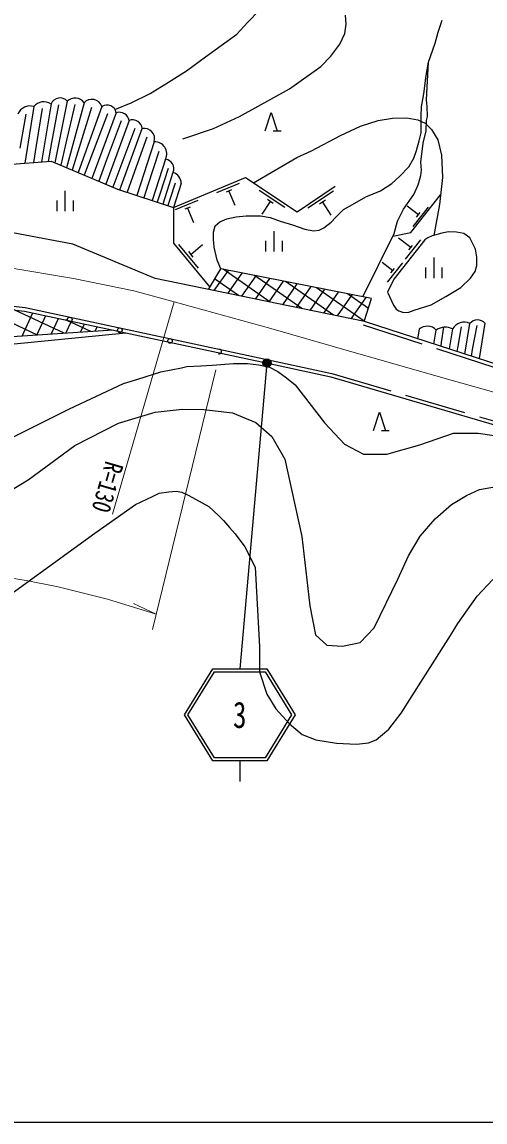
# Model space of a CAD drawing. Units: millimetres at full size, sheet at 1:1000; details may follow other scales. Extents: x 40000 to 680000, y 20000 to 380000.
# Drawn here: x 195232 to 240395, y 205000 to 312274 of the extents above; entities that cross this region are included whole.
import ezdxf
from ezdxf.enums import TextEntityAlignment as Align

# ---------------------------------------------------------------- set-up
doc = ezdxf.new("R2010")
doc.units = ezdxf.units.MM
doc.header["$LTSCALE"] = 1000
doc.linetypes.add('CHAIN', pattern=[18.5, 12, -1.5, 3.5, -1.5])
doc.linetypes.add('DASHED', pattern=[7.5, 6, -1.5])
for name, color, linetype, lineweight in [('M-BGD', 7, 'Continuous', 25), ('M-BMK', 2, 'CHAIN', 13), ('M-STR-HTXT', 7, 'Continuous', 13), ('M-STR-STRC', 7, 'Continuous', 25), ('M-TTL-BAND', 7, 'Continuous', 25)]:
    doc.layers.add(name, color=color, linetype=linetype, lineweight=lineweight)
doc.styles.add('ＭＳ ゴシック', font='')
doc.styles.get('ＭＳ ゴシック').set_extended_font_data('MS Gothic')

msp = doc.modelspace()

# ---------------------------------------------------------------- hatches: boundary and pattern name
at = {"layer": 'M-STR-STRC'}
msp.add_hatch(color=256, dxfattribs=at).paths.add_polyline_path([(218787, 278799, -0.41421), (218910, 279351, -0.41421), (219462, 279228, -1)])

# ---------------------------------------------------------------- linework, layer by layer
at = {"layer": 'M-BGD'}
for p, q in [((196388, 304028), (195495, 298508)), ((197192, 303826), (196611, 300236)), ((198064, 304278), (197150, 298631)), ((198797, 304211), (198120, 300511)), ((199653, 304551), (198421, 298556)), ((200372, 304221), (199506, 300457)), ((201284, 304407), (199587, 298064)), ((203031, 304047), (200726, 297585)), ((202002, 303943), (200814, 300049)), ((195593, 303275), (195015, 299963)), ((204432, 303423), (202050, 297027)), ((203566, 303312), (202115, 299472)), ((205685, 302668), (203404, 296456)), ((204907, 302652), (203457, 298736)), ((204765, 295905), (206958, 301875)), ((206248, 301903), (204773, 297994)), ((219747, 301673), (220500, 301673)), ((207423, 301035), (206054, 297254)), ((208136, 300601), (206431, 295362)), ((208593, 299656), (207521, 296363)), ((209240, 298899), (207930, 294874)), ((209487, 297974), (208711, 295593)), ((208987, 294530), (209991, 297614)), ((210170, 296542), (209661, 294978)), ((216413, 296521), (214194, 295605)), ((199449, 293817), (199449, 295810)), ((215677, 295893), (215159, 295679)), ((215418, 295786), (215990, 294399)), ((220871, 294194), (218369, 295849)), ((225612, 295781), (223122, 294108)), ((198649, 293817), (198649, 294863)), ((200249, 293817), (200249, 294863)), ((212383, 294857), (210165, 293941)), ((211647, 294229), (211130, 294015)), ((211389, 294122), (211961, 292735)), ((219455, 294771), (218627, 293520)), ((219746, 294578), (219163, 294964)), ((224825, 294891), (224244, 294500)), ((224534, 294696), (225371, 293451)), ((233894, 293464), (232818, 294308)), ((233389, 292335), (234871, 294222)), ((233721, 293243), (234067, 293684)), ((219827, 289898), (219827, 291890)), ((219027, 289898), (219027, 290943)), ((220627, 289898), (220627, 290943)), ((233151, 290273), (231970, 291198)), ((232647, 289143), (234127, 291032)), ((210499, 290573), (212409, 288259)), ((211463, 289877), (211909, 289337)), ((211686, 289607), (212842, 290562)), ((232978, 290052), (233324, 290493)), ((231388, 288023), (230367, 288823)), ((230884, 286893), (232365, 288783)), ((235431, 287300), (235431, 289293)), ((213413, 286194), (214615, 288207)), ((213992, 286075), (215379, 288056)), ((219435, 284956), (214862, 288158)), ((215326, 285801), (216720, 287792)), ((216660, 285527), (218061, 287527)), ((222520, 284322), (217895, 287560)), ((231216, 287803), (231561, 288243)), ((234631, 287300), (234631, 288346)), ((236231, 287300), (236231, 288346)), ((216350, 285590), (214025, 287218)), ((217994, 285252), (219402, 287263)), ((219327, 284978), (220742, 286999)), ((220661, 284704), (222083, 286734)), ((225605, 283687), (220929, 286962)), ((221995, 284430), (223424, 286470)), ((223329, 284155), (224765, 286206)), ((228624, 283100), (223962, 286364)), ((224663, 283881), (226106, 285941)), ((225997, 283607), (227447, 285677)), ((229026, 284344), (226995, 285766)), ((227331, 283333), (228788, 285413)), ((196751, 281746), (190563, 284632)), ((199343, 281917), (194455, 284196)), ((195247, 281647), (196300, 283905)), ((196670, 281741), (197554, 283636)), ((198093, 281835), (198808, 283367)), ((201934, 282088), (199515, 283216)), ((199516, 281928), (200062, 283099)), ((200939, 282022), (201315, 282830)), ((202362, 282116), (202569, 282561)), ((203785, 282210), (203823, 282293)), ((233963, 282321), (233806, 281389)), ((235410, 280870), (235639, 282231)), ((236331, 282501), (236120, 281007)), ((237226, 282341), (236897, 280389)), ((238065, 282552), (237740, 280645)), ((238421, 279895), (238922, 282865)), ((239596, 282663), (239157, 280327)), ((240394, 282898), (239812, 279445)), ((230308, 272432), (231061, 272432))]:
    msp.add_line(p, q, dxfattribs=at)
at = {"layer": 'M-BGD', "linetype": 'DASHED'}
for p, q in [((198120, 300511), (197785, 298679)), ((199506, 300457), (199012, 298307)), ((196611, 300236), (196342, 298571)), ((200814, 300049), (200137, 297833)), ((202115, 299472), (201308, 297339)), ((203457, 298736), (202720, 296745)), ((204773, 297994), (204085, 296169)), ((206054, 297254), (205481, 295671)), ((207521, 296363), (207122, 295137)), ((208711, 295593), (208425, 294713)), ((209661, 294978), (209465, 294375)), ((236120, 281007), (236070, 280657)), ((237740, 280645), (237654, 280144)), ((239157, 280327), (239038, 279696))]:
    msp.add_line(p, q, dxfattribs=at)
at = {"layer": 'M-BGD'}
for points in [[(204303, 303741), (205889, 304401), (207738, 305289), (209516, 306418), (211293, 307522), (213143, 308867), (216178, 311100), (217274, 312252), (218355, 313404)], [(251704, 275595), (228625, 283066), (208207, 287264), (200194, 290618), (190848, 292352), (175664, 293720), (156319, 292276), (162538, 297077), (166271, 300641), (175431, 303353), (177947, 308970), (178177, 310641), (178164, 312884)], [(210935, 300886), (213915, 301879), (216449, 303046), (221312, 305759), (224393, 307946), (225369, 308955), (226228, 310113), (226716, 311163), (226841, 312059), (226778, 312943)], [(228614, 283070), (229337, 285304), (214615, 288207), (214264, 289032), (213979, 290322), (213915, 291089), (213915, 291792), (214086, 292403), (214537, 292786), (215219, 293085), (216135, 293259), (217102, 293358), (218480, 293358), (219436, 293219), (220402, 292866), (221612, 292498), (222822, 292065), (223669, 291921), (224217, 291986), (224690, 292215), (225384, 292753), (225837, 293231), (226601, 293977), (227462, 294492), (228785, 295213), (230201, 295817), (231313, 296538), (232075, 297235), (232962, 298141), (233439, 299010), (233714, 299731), (233973, 300683), (234153, 301463), (234153, 302186), (234158, 303077), (234213, 303991), (234432, 305269), (234666, 307050), (234875, 308364), (235544, 310221), (235834, 311296), (236205, 312447)], [(228469, 285475), (231530, 291660), (231860, 292849), (232457, 294027), (233457, 295437), (233882, 296394), (234148, 297317), (234193, 297827), (234138, 298606), (234368, 300451), (234644, 301656), (234701, 302656), (234798, 303054), (234766, 304021), (234699, 304694), (234875, 308364)], [(217802, 296584), (222054, 299053), (223456, 299709), (226309, 301190), (228252, 302127), (229979, 302680), (231358, 302880), (232771, 302921), (233832, 302736), (234570, 302406), (235171, 301780), (235785, 300782), (236161, 299302), (236242, 297114), (235960, 294465), (235416, 291462)], [(218960, 301673), (219543, 303455), (220125, 301673)], [(189537, 298065), (198077, 298700), (204539, 295978), (210004, 294199), (210007, 290698), (213544, 286414)], [(210765, 296536), (210004, 294199), (217024, 297098), (222068, 293761), (225780, 296256)], [(231403, 291404), (233176, 291737), (236061, 295411)], [(110116, 265170), (122080, 273258), (158762, 284720), (171237, 286267), (180606, 286099), (195529, 284428), (214603, 280340)], [(204110, 282231), (186376, 281063), (164936, 275958), (154813, 272954), (125777, 264084), (122234, 272939), (158836, 284377), (171255, 285917), (180583, 285749), (195472, 284082), (220405, 278739), (225367, 277665), (251081, 270129), (265021, 266216), (271426, 264471), (276765, 263155), (309424, 256857), (313362, 255372), (313057, 254792), (309246, 256229), (276626, 262520), (275414, 262818), (275333, 263508)], [(104608, 247075), (107583, 249034), (109956, 250640), (111878, 251796), (113307, 252751), (115153, 254248), (116681, 254976), (118610, 256285), (119953, 257408), (121397, 258246), (122451, 258939), (123264, 259234), (124720, 260135), (125444, 260749), (129133, 262093), (147470, 268495), (159958, 272775), (169978, 275608), (181537, 278661), (187515, 280212), (205353, 281965)], [(187434, 268349), (199874, 274557), (205119, 277013), (206533, 277431), (208781, 278167), (210798, 278562), (211320, 278675), (212685, 278751), (213767, 278815), (215854, 278977), (217225, 278956), (218343, 278842), (219369, 278601), (220174, 278197), (221037, 277583), (221878, 276894), (224763, 273142), (226688, 271105), (228557, 270142), (230822, 270142), (234050, 271048), (237334, 272180), (239713, 272180), (241295, 271941)], [(176134, 255683), (195845, 267627), (200386, 270977), (204648, 273168), (208234, 274215), (210852, 274529), (212985, 274483), (215757, 274157), (218040, 273213), (219588, 271849), (220861, 269657), (222543, 262090), (223316, 255333), (223862, 252511), (224966, 251513), (226491, 251408), (228226, 251776), (229593, 253195), (231906, 257925), (232925, 260198), (234086, 262148), (235536, 263808), (237127, 265218), (238594, 266104), (239863, 266698), (241505, 266963)], [(229521, 272432), (230103, 274214), (230686, 272432)], [(192588, 255362), (202344, 262429), (206305, 265220), (207973, 266012), (208606, 266312), (209561, 266449), (210283, 266517), (210836, 266416), (211513, 266108), (213447, 265017), (214415, 264138), (214888, 263670), (215457, 262981), (216041, 262368), (216957, 261077), (217978, 259093), (218396, 251335), (218396, 248909), (219098, 246721), (219981, 245286), (221327, 243822), (222548, 242804), (223900, 242280), (225914, 241949), (227865, 241862), (229027, 241987), (229788, 242277), (231015, 243300), (232205, 244877), (234363, 248252), (237013, 252446), (237735, 253616), (239635, 256287), (241147, 257909)]]:
    msp.add_lwpolyline(points, dxfattribs=at)
msp.add_lwpolyline([(231504, 287198), (230883, 285937), (231471, 284648), (231738, 284278), (231995, 284104), (232456, 283954), (232967, 283967), (233471, 284164), (235149, 284699), (236565, 285513), (238024, 286394), (238989, 287297), (239426, 287948), (239593, 288521), (239607, 289331), (239482, 290121), (238923, 291239), (238339, 291638), (237608, 291794), (236842, 291799), (236181, 291689), (235233, 291408), (234810, 291231), (234510, 291034)], close=True, dxfattribs=at)
at = {"layer": 'M-BGD', "linetype": 'DASHED'}
for points in [[(228518, 282733), (251599, 275262), (262144, 272051), (272574, 270267)], [(214603, 280340), (220478, 279081), (225454, 278005), (251177, 270465), (265115, 266554), (270392, 265115)]]:
    msp.add_lwpolyline(points, dxfattribs=at)
at = {"layer": 'M-BGD'}
for centre in [(199889, 283263), (204778, 282216), (209667, 281168)]:
    msp.add_circle(centre, 225, dxfattribs=at)
for centre, radius, start, end in [((198944, 303914), 953, 41.95364, 157.56284), ((200406, 303776), 1081, 35.69622, 134.17258), ((202042, 303665), 1060, 21.14908, 135.61656), ((196001, 302849), 1241, 71.79746, 159.35314), ((197363, 303239), 1253, 55.97709, 141.01058), ((203507, 303231), 945, 11.73594, 120.21653), ((204734, 302507), 964, 9.63084, 108.24869), ((206017, 301783), 946, 5.58259, 110.52341), ((207148, 300869), 1023, 344.81503, 100.74055), ((208160, 299407), 1194, 334.76799, 91.14332), ((209100, 297955), 954, 339.04901, 81.55442), ((209600, 296516), 1165, 0.9685, 70.38893), ((239672, 282262), 962, 41.35043, 141.1753), ((234753, 281365), 1240, 44.34051, 129.54863), ((236522, 280990), 1524, 62.46545, 125.40307), ((238355, 281696), 1300, 64.1205, 150.2682), ((214460, 280141), 225, 257.90425, 77.90425)]:
    msp.add_arc(centre, radius, start, end, dxfattribs=at)
at = {"layer": 'M-BMK'}
msp.add_lwpolyline([(193647, 288375), (200250, 287268), (206153, 286051), (210068, 284988), (219512, 282368), (227407, 280118), (237109, 277351), (243344, 275580)], dxfattribs=at)
at = {"layer": 'M-STR-HTXT'}
for p, q in [((204057, 264285), (210068, 284988)), ((207946, 253017), (214140, 278339))]:
    msp.add_line(p, q, dxfattribs=at)
msp.add_lwpolyline([(191721, 258431), (195653, 257820), (198762, 257190), (203560, 256003), (208313, 254519), (206094, 255570)], dxfattribs=at)
at = {"layer": 'M-STR-STRC'}
for p, q in [((219125, 279013), (216472, 249209)), ((216472, 240209), (216472, 238209))]:
    msp.add_line(p, q, dxfattribs=at)
for points in [[(213836, 240209), (211072, 244709), (213836, 249209), (219108, 249209), (221872, 244709), (219108, 240209)], [(214004, 240509), (211424, 244709), (214004, 248909), (218940, 248909), (221520, 244709), (218940, 240509)]]:
    msp.add_lwpolyline(points, close=True, dxfattribs=at)
msp.add_circle((219125, 279013), 400, dxfattribs=at)
at = {"layer": 'M-TTL-BAND'}
msp.add_line((40000, 205000), (579000, 205000), dxfattribs=at)

# ---------------------------------------------------------------- texts
at = {"layer": 'M-STR-HTXT', "style": 'ＭＳ ゴシック', "width": 0.8}
msp.add_text('R=130', height=1833, rotation=253.808, dxfattribs=at).set_placement((202178, 267316), align=Align.BOTTOM_CENTER)
at = {"layer": 'M-STR-STRC', "style": 'ＭＳ ゴシック', "width": 0.75}
msp.add_text('3', height=2566, dxfattribs=at).set_placement((216472, 244709), align=Align.MIDDLE_CENTER)

doc.saveas('drawing.dxf')
